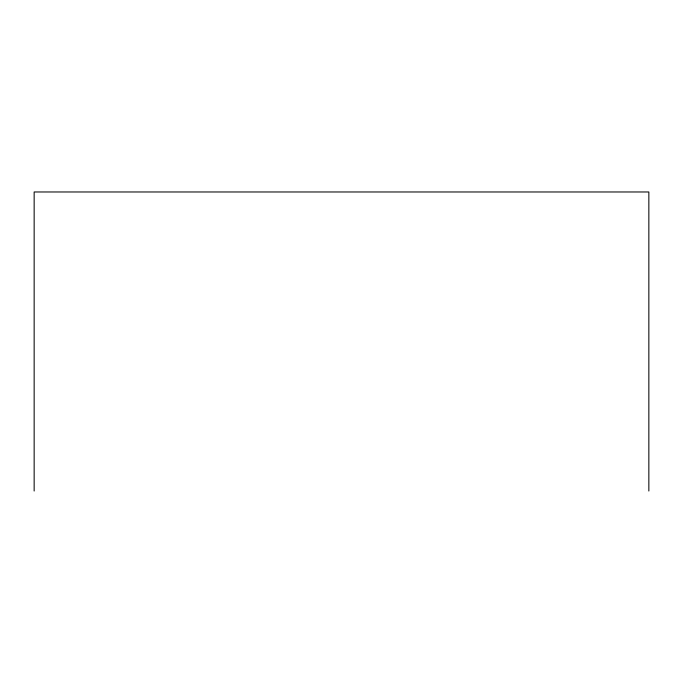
<?xml version="1.0" encoding="UTF-8"?>
<svg xmlns="http://www.w3.org/2000/svg" width="683" height="683" viewBox="0 0 683 683"><rect width="100%" height="100%" fill="white"/><g stroke="black" fill="none" stroke-linecap="round" stroke-linejoin="round"><path stroke-width="1.02" d="M648.85 491.026L648.85 191.974L34.15 191.974L34.15 491.026"/></g></svg>
